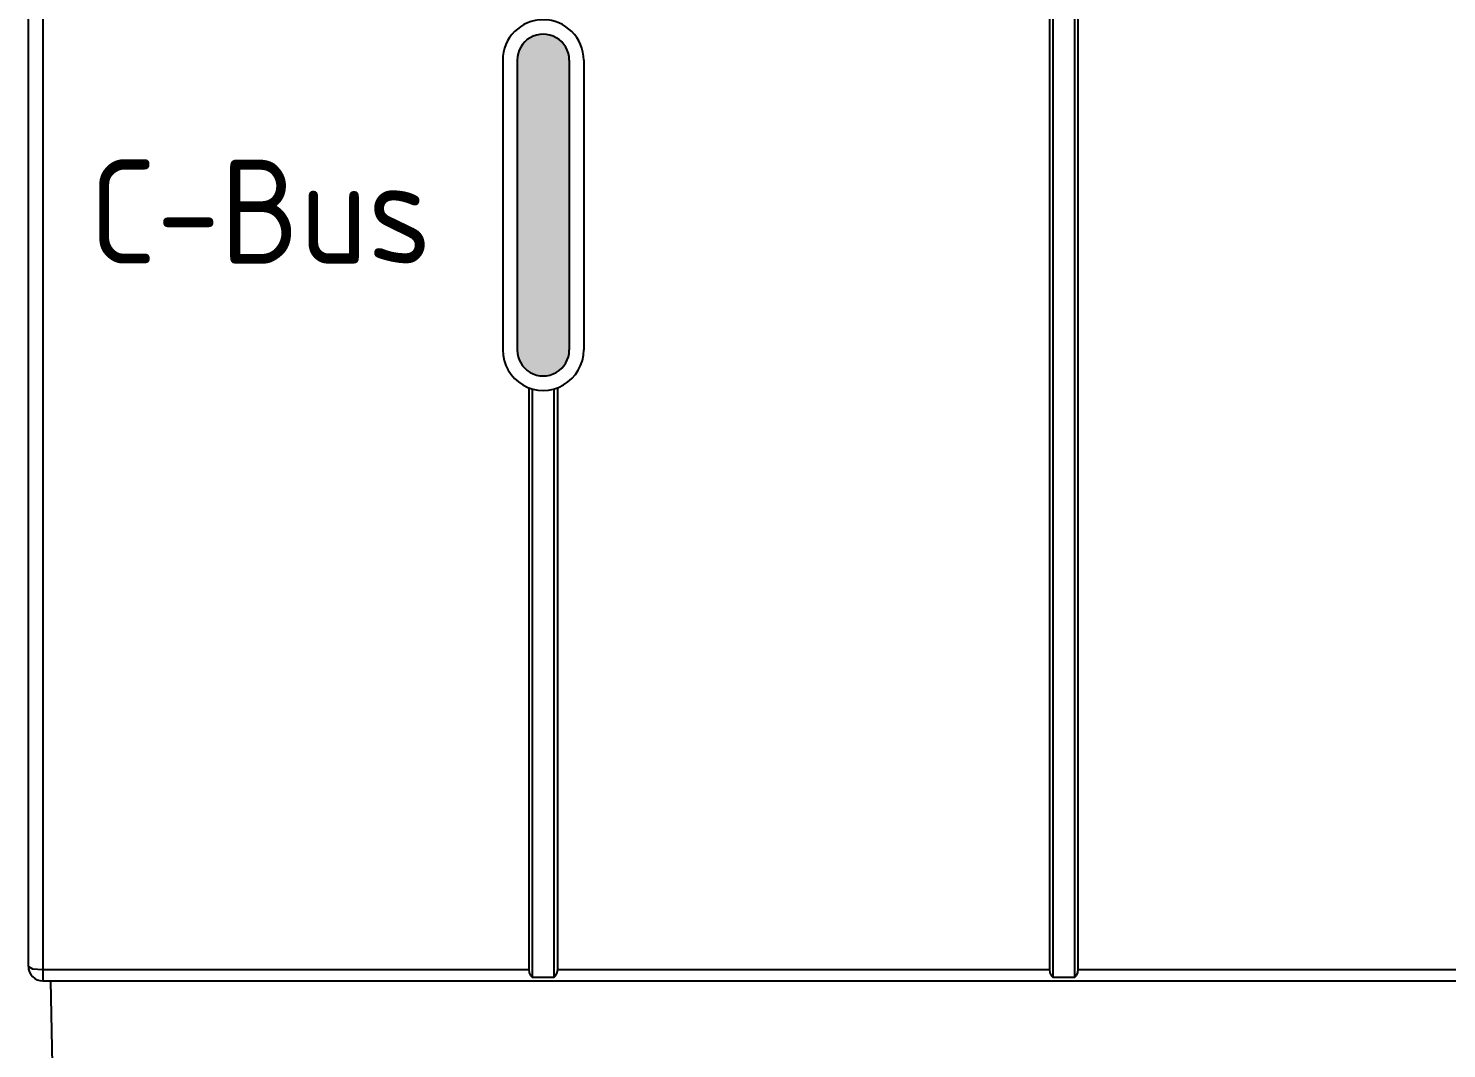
# Paper-space layout 'ARCH-D(24x36)' of a CAD drawing. Header units: inches. Extents: x 0.1 to 35.7, y 0.1 to 23.7.
# Drawn here: x 6.45 to 7.415, y 8.769 to 9.464 of the extents above; entities that cross this region are included whole.
import ezdxf

# ---------------------------------------------------------------- set-up
doc = ezdxf.new("R2010")
doc.units = ezdxf.units.IN
doc.header["$MEASUREMENT"] = 0
doc.layers.add('WIRE-LOW-COMMON', color=7, linetype='Continuous')
doc.styles.add('CBUS-STATUS', font='isocp.shx', dxfattribs={"bigfont": 'bigfont'})

# ---------------------------------------------------------------- blocks, each defined once
blk = doc.blocks.new('*U73')
h = blk.add_hatch(color=3)
h.dxf.hatch_style = 1
h.paths.add_polyline_path([(0.33268, -2.37937, 1.012385), (0.36813, -2.37893), (0.36814, -2.18212, 1), (0.33268, -2.18212)])
at = {"color": 190}
for p, q in [((0.69749, -2.80671), (0.69749, -1.03971)), ((0.71196, -1.03971), (0.71196, -2.80671)), ((0, -2.79919), (0, -1.04723)), ((0.00984, -1.04503), (0.00984, -2.80139)), ((0.69488, -1.04503), (0.69488, -2.80139)), ((0.71457, -2.80139), (0.71457, -1.04503)), ((0.34055, -2.40512), (0.34055, -2.80139)), ((0.34316, -2.80671), (0.34316, -2.40597)), ((0.35763, -2.40598), (0.35763, -2.80671)), ((0.36024, -2.80139), (0.36024, -2.40513)), ((0, -2.79919), (0.00288, -2.80075)), ((0.00288, -2.80075), (0.00984, -2.80139)), ((0.00984, -2.80139), (0.34055, -2.80139)), ((0.00984, -2.80139), (0.00984, -2.80689)), ((0.00984, -2.80689), (0.00984, -2.80904)), ((0.34055, -2.80139), (0.34084, -2.80356)), ((0.34084, -2.80356), (0.34172, -2.80538)), ((0.34172, -2.80538), (0.34316, -2.80671)), ((0.35763, -2.80671), (0.34316, -2.80671)), ((0.35763, -2.80671), (0.3591, -2.80533)), ((0.3591, -2.80533), (0.35999, -2.8034)), ((0.35999, -2.8034), (0.36024, -2.80139)), ((0.36024, -2.80139), (0.69488, -2.80139)), ((0.69488, -2.80139), (0.69517, -2.80356)), ((0.69517, -2.80356), (0.69605, -2.80538)), ((0.69605, -2.80538), (0.69749, -2.80671)), ((0.71196, -2.80671), (0.69749, -2.80671)), ((0.71196, -2.80671), (0.71344, -2.80533)), ((0.71344, -2.80533), (0.71432, -2.8034)), ((0.71432, -2.8034), (0.71457, -2.80139)), ((0.71457, -2.80139), (1.04921, -2.80139)), ((0.00984, -2.80904), (2.81693, -2.80904))]:
    blk.add_line(p, q, dxfattribs=at)
for p, q in [((0.32283, -2.18212), (0.32283, -2.37937)), ((0.33268, -2.18212), (0.33268, -2.37937)), ((0.36814, -2.18212), (0.36813, -2.37937)), ((0.37798, -2.18212), (0.37797, -2.37937)), ((0.02336, -3.26772), (0.01535, -2.80904))]:
    blk.add_line(p, q)
for centre, radius, start, end in [((0.35041, -2.18212), 0.02757, 0, 180), ((0.35041, -2.18212), 0.01773, 0.00018, 180.00055), ((0.35041, -2.37937), 0.02757, 180.0005, 0.0005), ((0.35041, -2.37937), 0.01773, 179.99995, 0.00031)]:
    blk.add_arc(centre, radius, start, end)
blk.add_arc((0.00984, -2.79919), 0.00984, 180, 270, dxfattribs=at)
at = {"style": 'CBUS-STATUS'}
blk.add_text('C-Bus', height=0.070866, dxfattribs=at).set_placement((0.04147, -2.32058))

psp = doc.layouts.new('ARCH-D(24x36)')

# ---------------------------------------------------------------- block references
at = {"layer": 'WIRE-LOW-COMMON'}
psp.add_blockref('*U73', (6.45, 11.62408), dxfattribs=at)

doc.saveas('drawing.dxf')
